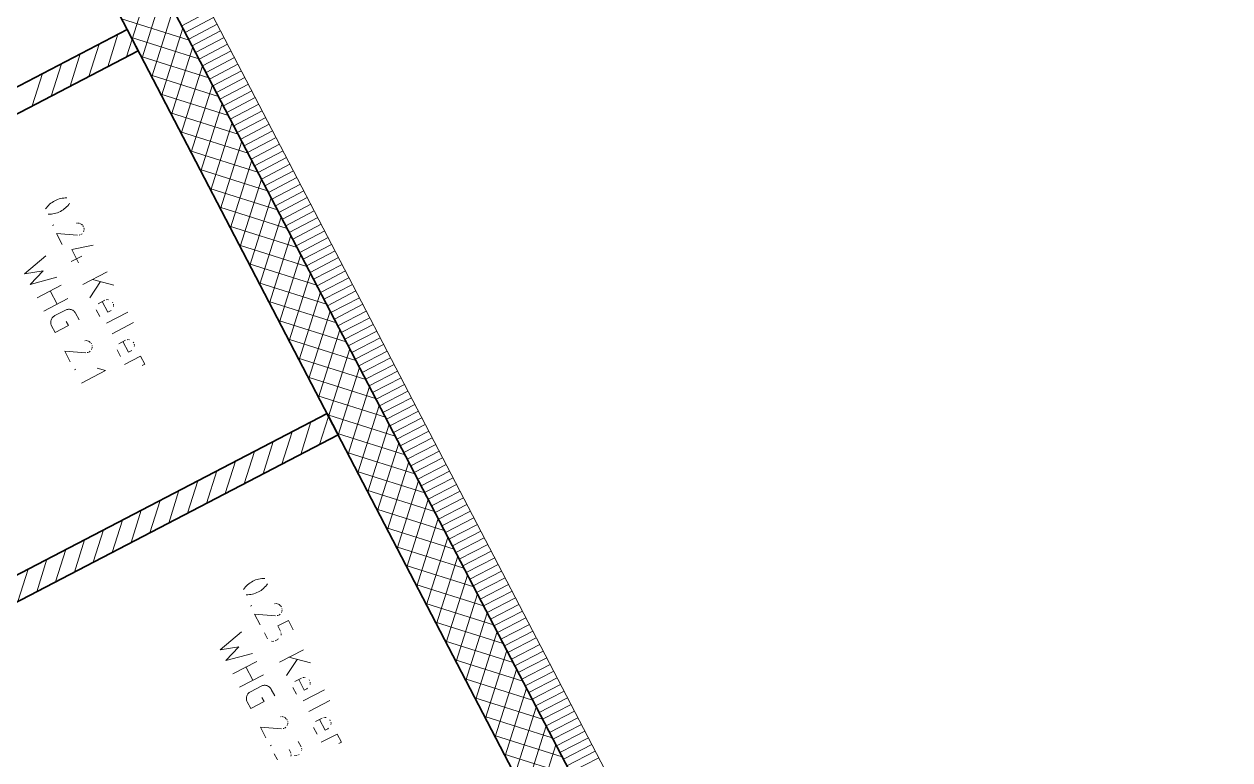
# Model space of a CAD drawing. Header units: metres. Extents: x 2740299.3 to 2740354.3, y 1267793.1 to 1267844.4.
# Drawn here: x 2740329.79 to 2740335.8, y 1267830.04 to 1267833.71 of the extents above; entities that cross this region are included whole.
import ezdxf

# ---------------------------------------------------------------- set-up
doc = ezdxf.new("R2010")
doc.units = ezdxf.units.M
doc.layers.add('grundriss', color=7, linetype='Continuous', true_color=0x000000)

msp = doc.modelspace()

# ---------------------------------------------------------------- linework, layer by layer
at = {"layer": 'grundriss', "color": 7, "linetype": 'Continuous', "lineweight": 18}
msp.add_line((2740335.8045, 1267824.0007), (2740328.871, 1267837.3247), dxfattribs=at)
at = {"layer": 'grundriss', "color": 7, "linetype": 'Continuous', "lineweight": 35}
for p, q in [((2740335.6625, 1267823.9269), (2740328.729, 1267837.2508)), ((2740328.5073, 1267837.1354), (2740335.4407, 1267823.8115)), ((2740330.303, 1267833.6847), (2740326.147, 1267831.522)), ((2740330.3584, 1267833.5782), (2740330.303, 1267833.6847)), ((2740326.2024, 1267831.4156), (2740330.3584, 1267833.5782)), ((2740331.3001, 1267831.7686), (2740327.1441, 1267829.6059)), ((2740331.3554, 1267831.6621), (2740331.3001, 1267831.7686)), ((2740327.1995, 1267829.4995), (2740331.3554, 1267831.6621))]:
    msp.add_line(p, q, dxfattribs=at)
at = {"layer": 'grundriss', "color": 18, "linetype": 'Continuous', "lineweight": 0, "true_color": 0x000000}
for p, q in [((2740330.3281, 1267833.6364), (2740330.4344, 1267833.9736)), ((2740330.377, 1267833.5423), (2740330.4834, 1267833.8795)), ((2740330.426, 1267833.4482), (2740330.5324, 1267833.7854)), ((2740330.2751, 1267833.7383), (2740330.6122, 1267833.6319)), ((2740330.7171, 1267833.777), (2740330.5752, 1267833.7032)), ((2740330.7344, 1267833.7438), (2740330.5925, 1267833.6699)), ((2740330.475, 1267833.3542), (2740330.5813, 1267833.6913)), ((2740330.7517, 1267833.7105), (2740330.6098, 1267833.6366)), ((2740330.769, 1267833.6772), (2740330.6271, 1267833.6034)), ((2740330.163, 1267833.6119), (2740330.112, 1267833.45)), ((2740330.2571, 1267833.6608), (2740330.2061, 1267833.499)), ((2740330.3281, 1267833.6364), (2740330.3002, 1267833.5479)), ((2740330.324, 1267833.6442), (2740330.6612, 1267833.5378)), ((2740330.7863, 1267833.644), (2740330.6444, 1267833.5701)), ((2740330.8036, 1267833.6107), (2740330.6617, 1267833.5368)), ((2740330.069, 1267833.5629), (2740330.0179, 1267833.4011)), ((2740330.373, 1267833.5501), (2740330.7102, 1267833.4438)), ((2740330.5239, 1267833.2601), (2740330.6303, 1267833.5972)), ((2740330.821, 1267833.5774), (2740330.679, 1267833.5036)), ((2740330.8383, 1267833.5442), (2740330.6963, 1267833.4703)), ((2740329.9749, 1267833.5139), (2740329.9238, 1267833.3521)), ((2740330.5729, 1267833.166), (2740330.6792, 1267833.5032)), ((2740330.8556, 1267833.5109), (2740330.7136, 1267833.4371)), ((2740329.8808, 1267833.465), (2740329.8297, 1267833.3031)), ((2740330.4219, 1267833.456), (2740330.7591, 1267833.3497)), ((2740330.8729, 1267833.4776), (2740330.731, 1267833.4038)), ((2740330.8902, 1267833.4444), (2740330.7483, 1267833.3705)), ((2740330.6218, 1267833.0719), (2740330.7282, 1267833.4091)), ((2740330.9075, 1267833.4111), (2740330.7656, 1267833.3373)), ((2740330.9248, 1267833.3778), (2740330.7829, 1267833.304)), ((2740330.4709, 1267833.3619), (2740330.8081, 1267833.2556)), ((2740330.6708, 1267832.9778), (2740330.7772, 1267833.315)), ((2740330.9421, 1267833.3446), (2740330.8002, 1267833.2707)), ((2740330.9594, 1267833.3113), (2740330.8175, 1267833.2375)), ((2740330.5199, 1267833.2679), (2740330.857, 1267833.1615)), ((2740330.9768, 1267833.2781), (2740330.8348, 1267833.2042)), ((2740330.9941, 1267833.2448), (2740330.8521, 1267833.1709)), ((2740330.7198, 1267832.8837), (2740330.8261, 1267833.2209)), ((2740331.0114, 1267833.2115), (2740330.8694, 1267833.1377)), ((2740330.5688, 1267833.1738), (2740330.906, 1267833.0674)), ((2740330.7687, 1267832.7896), (2740330.8751, 1267833.1268)), ((2740331.0287, 1267833.1783), (2740330.8868, 1267833.1044)), ((2740331.046, 1267833.145), (2740330.9041, 1267833.0711)), ((2740330.6178, 1267833.0797), (2740330.955, 1267832.9733)), ((2740331.0633, 1267833.1117), (2740330.9214, 1267833.0379)), ((2740331.0806, 1267833.0785), (2740330.9387, 1267833.0046)), ((2740330.8177, 1267832.6955), (2740330.9241, 1267833.0327)), ((2740331.0979, 1267833.0452), (2740330.956, 1267832.9713)), ((2740331.1152, 1267833.0119), (2740330.9733, 1267832.9381)), ((2740330.6668, 1267832.9856), (2740331.0039, 1267832.8792)), ((2740331.1325, 1267832.9787), (2740330.9906, 1267832.9048)), ((2740331.1499, 1267832.9454), (2740331.0079, 1267832.8715)), ((2740330.7157, 1267832.8915), (2740331.0529, 1267832.7851)), ((2740330.8667, 1267832.6014), (2740330.973, 1267832.9386)), ((2740331.1672, 1267832.9121), (2740331.0252, 1267832.8383)), ((2740330.9156, 1267832.5074), (2740331.022, 1267832.8445)), ((2740331.1845, 1267832.8789), (2740331.0425, 1267832.805)), ((2740331.2018, 1267832.8456), (2740331.0599, 1267832.7717)), ((2740330.7647, 1267832.7974), (2740331.1019, 1267832.691)), ((2740331.2191, 1267832.8123), (2740331.0772, 1267832.7385)), ((2740331.2364, 1267832.7791), (2740331.0945, 1267832.7052)), ((2740330.8136, 1267832.7033), (2740331.1508, 1267832.597)), ((2740330.9646, 1267832.4133), (2740331.0709, 1267832.7504)), ((2740331.2537, 1267832.7458), (2740331.1118, 1267832.6719)), ((2740331.271, 1267832.7125), (2740331.1291, 1267832.6387)), ((2740331.0135, 1267832.3192), (2740331.1199, 1267832.6564)), ((2740331.2883, 1267832.6793), (2740331.1464, 1267832.6054)), ((2740331.3057, 1267832.646), (2740331.1637, 1267832.5721)), ((2740330.8626, 1267832.6092), (2740331.1998, 1267832.5029)), ((2740331.323, 1267832.6127), (2740331.181, 1267832.5389)), ((2740331.0625, 1267832.2251), (2740331.1689, 1267832.5623)), ((2740331.3403, 1267832.5795), (2740331.1983, 1267832.5056)), ((2740331.3576, 1267832.5462), (2740331.2157, 1267832.4724)), ((2740330.9116, 1267832.5151), (2740331.2487, 1267832.4088)), ((2740331.1115, 1267832.131), (2740331.2178, 1267832.4682)), ((2740331.3749, 1267832.5129), (2740331.233, 1267832.4391)), ((2740331.3922, 1267832.4797), (2740331.2503, 1267832.4058)), ((2740330.9605, 1267832.4211), (2740331.2977, 1267832.3147)), ((2740331.4095, 1267832.4464), (2740331.2676, 1267832.3726)), ((2740331.4268, 1267832.4131), (2740331.2849, 1267832.3393)), ((2740331.1604, 1267832.0369), (2740331.2668, 1267832.3741)), ((2740331.4441, 1267832.3799), (2740331.3022, 1267832.306)), ((2740331.4614, 1267832.3466), (2740331.3195, 1267832.2728)), ((2740331.0095, 1267832.327), (2740331.3467, 1267832.2206)), ((2740331.2094, 1267831.9428), (2740331.3158, 1267832.28)), ((2740331.4788, 1267832.3134), (2740331.3368, 1267832.2395)), ((2740331.4961, 1267832.2801), (2740331.3541, 1267832.2062)), ((2740331.0584, 1267832.2329), (2740331.3956, 1267832.1265)), ((2740331.5134, 1267832.2468), (2740331.3714, 1267832.173)), ((2740331.2583, 1267831.8487), (2740331.3647, 1267832.1859)), ((2740331.5307, 1267832.2136), (2740331.3888, 1267832.1397)), ((2740331.548, 1267832.1803), (2740331.4061, 1267832.1064)), ((2740331.1074, 1267832.1388), (2740331.4446, 1267832.0324)), ((2740331.5653, 1267832.147), (2740331.4234, 1267832.0732)), ((2740331.5826, 1267832.1138), (2740331.4407, 1267832.0399)), ((2740331.1564, 1267832.0447), (2740331.4935, 1267831.9383)), ((2740331.3073, 1267831.7546), (2740331.4137, 1267832.0918)), ((2740331.5999, 1267832.0805), (2740331.458, 1267832.0066)), ((2740331.6172, 1267832.0472), (2740331.4753, 1267831.9734)), ((2740331.3563, 1267831.6606), (2740331.4626, 1267831.9977)), ((2740331.6346, 1267832.014), (2740331.4926, 1267831.9401)), ((2740331.6519, 1267831.9807), (2740331.5099, 1267831.9068)), ((2740331.2053, 1267831.9506), (2740331.5425, 1267831.8442)), ((2740331.6692, 1267831.9474), (2740331.5272, 1267831.8736)), ((2740331.4052, 1267831.5665), (2740331.5116, 1267831.9036)), ((2740331.6865, 1267831.9142), (2740331.5446, 1267831.8403)), ((2740331.7038, 1267831.8809), (2740331.5619, 1267831.807)), ((2740331.2543, 1267831.8565), (2740331.5915, 1267831.7502)), ((2740331.4542, 1267831.4724), (2740331.5606, 1267831.8095)), ((2740331.7211, 1267831.8476), (2740331.5792, 1267831.7738)), ((2740331.7384, 1267831.8144), (2740331.5965, 1267831.7405)), ((2740331.3073, 1267831.7546), (2740331.2629, 1267831.614)), ((2740331.3033, 1267831.7624), (2740331.6404, 1267831.6561)), ((2740331.7557, 1267831.7811), (2740331.6138, 1267831.7072)), ((2740331.773, 1267831.7478), (2740331.6311, 1267831.674)), ((2740331.2199, 1267831.7269), (2740331.1689, 1267831.565)), ((2740331.5032, 1267831.3783), (2740331.6095, 1267831.7155)), ((2740331.7904, 1267831.7146), (2740331.6484, 1267831.6407)), ((2740331.8077, 1267831.6813), (2740331.6657, 1267831.6075)), ((2740331.0317, 1267831.629), (2740330.9807, 1267831.4671)), ((2740331.1258, 1267831.6779), (2740331.0748, 1267831.5161)), ((2740331.3522, 1267831.6683), (2740331.6894, 1267831.562)), ((2740331.5521, 1267831.2842), (2740331.6585, 1267831.6214)), ((2740331.825, 1267831.648), (2740331.683, 1267831.5742)), ((2740330.9376, 1267831.58), (2740330.8866, 1267831.4182)), ((2740331.4012, 1267831.5742), (2740331.7384, 1267831.4679)), ((2740331.8423, 1267831.6148), (2740331.7003, 1267831.5409)), ((2740331.8596, 1267831.5815), (2740331.7177, 1267831.5077)), ((2740330.8436, 1267831.531), (2740330.7925, 1267831.3692)), ((2740331.6011, 1267831.1901), (2740331.7074, 1267831.5273)), ((2740331.8769, 1267831.5482), (2740331.735, 1267831.4744)), ((2740331.8942, 1267831.515), (2740331.7523, 1267831.4411)), ((2740330.7495, 1267831.4821), (2740330.6984, 1267831.3202)), ((2740331.4501, 1267831.4802), (2740331.7873, 1267831.3738)), ((2740331.9115, 1267831.4817), (2740331.7696, 1267831.4079)), ((2740331.9288, 1267831.4485), (2740331.7869, 1267831.3746)), ((2740330.5613, 1267831.3841), (2740330.5102, 1267831.2223)), ((2740330.6554, 1267831.4331), (2740330.6043, 1267831.2713)), ((2740331.4991, 1267831.3861), (2740331.8363, 1267831.2797)), ((2740331.65, 1267831.096), (2740331.7564, 1267831.4332)), ((2740331.9461, 1267831.4152), (2740331.8042, 1267831.3413)), ((2740331.9635, 1267831.3819), (2740331.8215, 1267831.3081)), ((2740330.4672, 1267831.3352), (2740330.4161, 1267831.1733)), ((2740331.699, 1267831.0019), (2740331.8054, 1267831.3391)), ((2740331.9808, 1267831.3487), (2740331.8388, 1267831.2748)), ((2740330.3731, 1267831.2862), (2740330.3221, 1267831.1244)), ((2740331.5481, 1267831.292), (2740331.8852, 1267831.1856)), ((2740331.9981, 1267831.3154), (2740331.8561, 1267831.2415)), ((2740332.0154, 1267831.2821), (2740331.8735, 1267831.2083)), ((2740330.279, 1267831.2373), (2740330.228, 1267831.0754)), ((2740331.597, 1267831.1979), (2740331.9342, 1267831.0915)), ((2740331.748, 1267830.9078), (2740331.8543, 1267831.245)), ((2740332.0327, 1267831.2489), (2740331.8908, 1267831.175)), ((2740332.05, 1267831.2156), (2740331.9081, 1267831.1417)), ((2740330.0908, 1267831.1393), (2740330.0398, 1267830.9775)), ((2740330.1849, 1267831.1883), (2740330.1339, 1267831.0265)), ((2740331.7969, 1267830.8138), (2740331.9033, 1267831.1509)), ((2740332.0673, 1267831.1823), (2740331.9254, 1267831.1085)), ((2740332.0846, 1267831.1491), (2740331.9427, 1267831.0752)), ((2740329.9968, 1267831.0904), (2740329.9457, 1267830.9285)), ((2740331.646, 1267831.1038), (2740331.9832, 1267830.9974)), ((2740332.1019, 1267831.1158), (2740331.96, 1267831.0419)), ((2740332.1193, 1267831.0825), (2740331.9773, 1267831.0087)), ((2740329.9027, 1267831.0414), (2740329.8516, 1267830.8796)), ((2740331.8459, 1267830.7197), (2740331.9523, 1267831.0568)), ((2740332.1366, 1267831.0493), (2740331.9946, 1267830.9754)), ((2740329.8086, 1267830.9925), (2740329.7575, 1267830.8306)), ((2740331.695, 1267831.0097), (2740332.0321, 1267830.9033)), ((2740331.8949, 1267830.6256), (2740332.0012, 1267830.9627)), ((2740332.1539, 1267831.016), (2740332.0119, 1267830.9421)), ((2740332.1712, 1267830.9827), (2740332.0293, 1267830.9089)), ((2740331.7439, 1267830.9156), (2740332.0811, 1267830.8093)), ((2740332.1885, 1267830.9495), (2740332.0466, 1267830.8756)), ((2740332.2058, 1267830.9162), (2740332.0639, 1267830.8423)), ((2740331.9438, 1267830.5315), (2740332.0502, 1267830.8687)), ((2740332.2231, 1267830.8829), (2740332.0812, 1267830.8091)), ((2740332.2404, 1267830.8497), (2740332.0985, 1267830.7758)), ((2740331.7929, 1267830.8215), (2740332.13, 1267830.7152)), ((2740332.2577, 1267830.8164), (2740332.1158, 1267830.7425)), ((2740332.275, 1267830.7831), (2740332.1331, 1267830.7093)), ((2740331.8418, 1267830.7274), (2740332.179, 1267830.6211)), ((2740331.9928, 1267830.4374), (2740332.0991, 1267830.7746)), ((2740332.2924, 1267830.7499), (2740332.1504, 1267830.676)), ((2740332.3097, 1267830.7166), (2740332.1677, 1267830.6428)), ((2740332.0417, 1267830.3433), (2740332.1481, 1267830.6805)), ((2740332.327, 1267830.6833), (2740332.185, 1267830.6095)), ((2740331.8908, 1267830.6334), (2740332.228, 1267830.527)), ((2740332.3443, 1267830.6501), (2740332.2024, 1267830.5762)), ((2740332.3616, 1267830.6168), (2740332.2197, 1267830.543)), ((2740331.9398, 1267830.5393), (2740332.2769, 1267830.4329)), ((2740332.0907, 1267830.2492), (2740332.1971, 1267830.5864)), ((2740332.3789, 1267830.5835), (2740332.237, 1267830.5097)), ((2740332.3962, 1267830.5503), (2740332.2543, 1267830.4764)), ((2740332.1397, 1267830.1551), (2740332.246, 1267830.4923)), ((2740332.4135, 1267830.517), (2740332.2716, 1267830.4432)), ((2740332.4308, 1267830.4838), (2740332.2889, 1267830.4099)), ((2740331.9887, 1267830.4452), (2740332.3259, 1267830.3388)), ((2740332.4482, 1267830.4505), (2740332.3062, 1267830.3766)), ((2740332.4655, 1267830.4172), (2740332.3235, 1267830.3434)), ((2740332.1886, 1267830.061), (2740332.295, 1267830.3982)), ((2740332.4828, 1267830.384), (2740332.3408, 1267830.3101)), ((2740332.0377, 1267830.3511), (2740332.3749, 1267830.2447)), ((2740332.2376, 1267829.967), (2740332.3439, 1267830.3041)), ((2740332.5001, 1267830.3507), (2740332.3582, 1267830.2768)), ((2740332.5174, 1267830.3174), (2740332.3755, 1267830.2436)), ((2740332.0866, 1267830.257), (2740332.4238, 1267830.1506)), ((2740332.5347, 1267830.2842), (2740332.3928, 1267830.2103)), ((2740332.552, 1267830.2509), (2740332.4101, 1267830.177)), ((2740332.2865, 1267829.8729), (2740332.3929, 1267830.21)), ((2740332.5693, 1267830.2176), (2740332.4274, 1267830.1438)), ((2740332.5866, 1267830.1844), (2740332.4447, 1267830.1105)), ((2740332.1356, 1267830.1629), (2740332.4728, 1267830.0565)), ((2740332.3355, 1267829.7788), (2740332.4419, 1267830.1159)), ((2740332.6039, 1267830.1511), (2740332.462, 1267830.0772)), ((2740332.6213, 1267830.1178), (2740332.4793, 1267830.044)), ((2740332.1846, 1267830.0688), (2740332.5217, 1267829.9625)), ((2740332.6386, 1267830.0846), (2740332.4966, 1267830.0107)), ((2740332.6559, 1267830.0513), (2740332.5139, 1267829.9774))]:
    msp.add_line(p, q, dxfattribs=at)
at = {"layer": 'grundriss', "color": 7, "lineweight": 0}
for p, q in [((2740329.922, 1267832.8175), (2740329.9282, 1267832.8222)), ((2740329.9282, 1267832.8222), (2740329.9349, 1267832.8262)), ((2740329.9349, 1267832.8262), (2740329.9417, 1267832.8302)), ((2740329.9417, 1267832.8302), (2740329.9486, 1267832.8335)), ((2740329.9486, 1267832.8335), (2740329.9559, 1267832.8365)), ((2740329.9559, 1267832.8365), (2740329.9634, 1267832.839)), ((2740329.9634, 1267832.839), (2740329.9708, 1267832.841)), ((2740329.9708, 1267832.841), (2740329.9786, 1267832.8427)), ((2740329.9786, 1267832.8427), (2740329.9863, 1267832.8437)), ((2740329.9863, 1267832.8437), (2740329.994, 1267832.8442)), ((2740329.994, 1267832.8442), (2740330.0018, 1267832.8444)), ((2740329.8955, 1267832.7891), (2740329.9, 1267832.7953)), ((2740329.9, 1267832.7953), (2740329.905, 1267832.8015)), ((2740329.905, 1267832.8015), (2740329.9102, 1267832.807)), ((2740329.9172, 1267832.7629), (2740329.9095, 1267832.7626)), ((2740329.9102, 1267832.807), (2740329.916, 1267832.8125)), ((2740329.916, 1267832.8125), (2740329.922, 1267832.8175)), ((2740329.9249, 1267832.7634), (2740329.9172, 1267832.7629)), ((2740329.9327, 1267832.7644), (2740329.9249, 1267832.7634)), ((2740329.9404, 1267832.7661), (2740329.9327, 1267832.7644)), ((2740329.9479, 1267832.7681), (2740329.9404, 1267832.7661)), ((2740329.9554, 1267832.7706), (2740329.9479, 1267832.7681)), ((2740329.9626, 1267832.7736), (2740329.9554, 1267832.7706)), ((2740329.9696, 1267832.7768), (2740329.9626, 1267832.7736)), ((2740329.9763, 1267832.7808), (2740329.9696, 1267832.7768)), ((2740329.9831, 1267832.7848), (2740329.9763, 1267832.7808)), ((2740329.9893, 1267832.7896), (2740329.9831, 1267832.7848)), ((2740329.9953, 1267832.7946), (2740329.9893, 1267832.7896)), ((2740330.001, 1267832.8), (2740329.9953, 1267832.7946)), ((2740330.0063, 1267832.8055), (2740330.001, 1267832.8)), ((2740330.0113, 1267832.8118), (2740330.0063, 1267832.8055)), ((2740330.0158, 1267832.818), (2740330.0113, 1267832.8118)), ((2740329.9304, 1267832.706), (2740329.9372, 1267832.7092)), ((2740330.0509, 1267832.7177), (2740330.0549, 1267832.7185)), ((2740330.0589, 1267832.7185), (2740330.0629, 1267832.718)), ((2740330.0666, 1267832.717), (2740330.0704, 1267832.7155)), ((2740330.0704, 1267832.7155), (2740330.0739, 1267832.7135)), ((2740330.0739, 1267832.7135), (2740330.0771, 1267832.711)), ((2740330.0771, 1267832.711), (2740330.0801, 1267832.7082)), ((2740330.0824, 1267832.7052), (2740330.0846, 1267832.7017)), ((2740330.0559, 1267832.6578), (2740329.9511, 1267832.6661)), ((2740329.9511, 1267832.6661), (2740329.9788, 1267832.6127)), ((2740330.0676, 1267832.6596), (2740330.0637, 1267832.6586)), ((2740330.0746, 1267832.6631), (2740330.0711, 1267832.6611)), ((2740330.0779, 1267832.6656), (2740330.0746, 1267832.6631)), ((2740330.0864, 1267832.6785), (2740330.0849, 1267832.6748)), ((2740330.0871, 1267832.6943), (2740330.0879, 1267832.6903)), ((2740330.0879, 1267832.6863), (2740330.0874, 1267832.6823)), ((2740330.133, 1267832.6084), (2740330.0262, 1267832.5867)), ((2740330.0262, 1267832.5867), (2740330.0609, 1267832.5201)), ((2740329.8967, 1267832.5548), (2740329.7909, 1267832.4657)), ((2740330.0771, 1267832.5541), (2740330.0237, 1267832.5264)), ((2740329.7909, 1267832.4657), (2740329.8844, 1267832.4807)), ((2740329.8844, 1267832.4807), (2740329.8186, 1267832.4126)), ((2740330.0826, 1267832.4131), (2740330.2024, 1267832.4755)), ((2740329.8186, 1267832.4126), (2740329.952, 1267832.4483)), ((2740329.8532, 1267832.346), (2740329.973, 1267832.4084)), ((2740330.1707, 1267832.4266), (2740330.1175, 1267832.346)), ((2740330.2368, 1267832.4089), (2740330.1293, 1267832.4373)), ((2740330.0074, 1267832.3418), (2740329.8879, 1267832.2796)), ((2740329.9196, 1267832.3807), (2740329.9543, 1267832.3141)), ((2740329.9418, 1267832.2569), (2740329.995, 1267832.2846)), ((2740329.995, 1267832.2846), (2740329.9987, 1267832.2864)), ((2740329.9987, 1267832.2864), (2740330.0027, 1267832.2876)), ((2740330.0027, 1267832.2876), (2740330.0069, 1267832.2884)), ((2740330.0069, 1267832.2884), (2740330.0109, 1267832.2889)), ((2740330.0109, 1267832.2889), (2740330.0152, 1267832.2889)), ((2740330.0152, 1267832.2889), (2740330.0194, 1267832.2881)), ((2740330.0194, 1267832.2881), (2740330.0234, 1267832.2871)), ((2740330.0234, 1267832.2871), (2740330.0274, 1267832.2856)), ((2740330.0274, 1267832.2856), (2740330.0311, 1267832.2836)), ((2740330.0311, 1267832.2836), (2740330.0346, 1267832.2814)), ((2740330.0346, 1267832.2814), (2740330.0379, 1267832.2786)), ((2740330.1659, 1267832.2529), (2740330.1487, 1267832.2861)), ((2740330.1582, 1267832.3166), (2740330.1916, 1267832.3338)), ((2740330.2059, 1267832.2736), (2740330.1782, 1267832.3268)), ((2740330.1989, 1267832.3363), (2740330.2029, 1267832.337)), ((2740330.2191, 1267832.2806), (2740330.2059, 1267832.2736)), ((2740330.2066, 1267832.337), (2740330.2106, 1267832.3365)), ((2740330.2226, 1267832.2826), (2740330.2191, 1267832.2806)), ((2740330.2298, 1267832.3243), (2740330.2318, 1267832.3208)), ((2740330.2345, 1267832.3136), (2740330.2353, 1267832.3096)), ((2740330.2353, 1267832.3058), (2740330.2348, 1267832.3018)), ((2740329.9216, 1267832.2268), (2740329.9224, 1267832.231)), ((2740329.9216, 1267832.2225), (2740329.9216, 1267832.2268)), ((2740329.9221, 1267832.2185), (2740329.9216, 1267832.2225)), ((2740329.9224, 1267832.231), (2740329.9234, 1267832.235)), ((2740329.9234, 1267832.235), (2740329.9248, 1267832.239)), ((2740329.9248, 1267832.239), (2740329.9268, 1267832.2427)), ((2740329.9268, 1267832.2427), (2740329.9291, 1267832.2462)), ((2740329.9291, 1267832.2462), (2740329.9318, 1267832.2495)), ((2740329.9318, 1267832.2495), (2740329.9348, 1267832.2522)), ((2740329.9348, 1267832.2522), (2740329.9381, 1267832.2547)), ((2740329.9381, 1267832.2547), (2740329.9418, 1267832.2569)), ((2740329.9992, 1267832.2277), (2740330.0097, 1267832.2078)), ((2740330.0379, 1267832.2786), (2740330.0406, 1267832.2756)), ((2740330.0406, 1267832.2756), (2740330.0431, 1267832.2724)), ((2740330.0431, 1267832.2724), (2740330.0453, 1267832.2687)), ((2740330.0456, 1267832.2687), (2740330.0628, 1267832.2355)), ((2740330.2001, 1267832.2198), (2740330.3064, 1267832.2751)), ((2740330.2278, 1267832.1666), (2740330.3341, 1267832.222)), ((2740329.9229, 1267832.2143), (2740329.9221, 1267832.2185)), ((2740329.9241, 1267832.2103), (2740329.9229, 1267832.2143)), ((2740329.9258, 1267832.2065), (2740329.9241, 1267832.2103)), ((2740329.9431, 1267832.1731), (2740329.9258, 1267832.2063)), ((2740330.0097, 1267832.2078), (2740329.9431, 1267832.1731)), ((2740330.0912, 1267832.1317), (2740330.0952, 1267832.1324)), ((2740330.0992, 1267832.1324), (2740330.1032, 1267832.1319)), ((2740330.107, 1267832.131), (2740330.1107, 1267832.1295)), ((2740330.1107, 1267832.1295), (2740330.1142, 1267832.1275)), ((2740330.1142, 1267832.1275), (2740330.1174, 1267832.125)), ((2740330.1174, 1267832.125), (2740330.1204, 1267832.1222)), ((2740330.1227, 1267832.1192), (2740330.1249, 1267832.1157)), ((2740330.1277, 1267832.1082), (2740330.1284, 1267832.1043)), ((2740330.1284, 1267832.1003), (2740330.1279, 1267832.0963)), ((2740330.262, 1267832.117), (2740330.2954, 1267832.1342)), ((2740330.3096, 1267832.0741), (2740330.2819, 1267832.1272)), ((2740330.3027, 1267832.1367), (2740330.3066, 1267832.1374)), ((2740330.3104, 1267832.1374), (2740330.3144, 1267832.1369)), ((2740330.3336, 1267832.1247), (2740330.3356, 1267832.1212)), ((2740330.3383, 1267832.114), (2740330.3391, 1267832.11)), ((2740330.3391, 1267832.1063), (2740330.3386, 1267832.1023)), ((2740330.0962, 1267832.0718), (2740329.9917, 1267832.0801)), ((2740329.9917, 1267832.0801), (2740330.0191, 1267832.0267)), ((2740330.1082, 1267832.0736), (2740330.1042, 1267832.0726)), ((2740330.1152, 1267832.0771), (2740330.1117, 1267832.0751)), ((2740330.1184, 1267832.0796), (2740330.1152, 1267832.0771)), ((2740330.1269, 1267832.0925), (2740330.1254, 1267832.0888)), ((2740330.2697, 1267832.0534), (2740330.2525, 1267832.0865)), ((2740330.2904, 1267832.0134), (2740330.3703, 1267832.0549)), ((2740330.3229, 1267832.0811), (2740330.3096, 1267832.0741)), ((2740330.3264, 1267832.083), (2740330.3229, 1267832.0811)), ((2740330.3703, 1267832.0549), (2740330.391, 1267832.0149)), ((2740330.0401, 1267831.9868), (2740330.0466, 1267831.9902)), ((2740330.0745, 1267831.9204), (2740330.1943, 1267831.9825)), ((2740330.1943, 1267831.9825), (2740330.1539, 1267831.9955)), ((2740330.391, 1267832.0149), (2740330.3777, 1267832.008)), ((2740330.8833, 1267830.8908), (2740330.8878, 1267830.897)), ((2740330.8878, 1267830.897), (2740330.8928, 1267830.9033)), ((2740330.8928, 1267830.9033), (2740330.898, 1267830.9088)), ((2740330.898, 1267830.9088), (2740330.9038, 1267830.9143)), ((2740330.9038, 1267830.9143), (2740330.9098, 1267830.9193)), ((2740330.9098, 1267830.9193), (2740330.916, 1267830.924)), ((2740330.916, 1267830.924), (2740330.9227, 1267830.928)), ((2740330.9227, 1267830.928), (2740330.9295, 1267830.932)), ((2740330.9295, 1267830.932), (2740330.9365, 1267830.9352)), ((2740330.9365, 1267830.9352), (2740330.9437, 1267830.9382)), ((2740330.9437, 1267830.9382), (2740330.9512, 1267830.9407)), ((2740330.9512, 1267830.9407), (2740330.9587, 1267830.9427)), ((2740330.9587, 1267830.9427), (2740330.9664, 1267830.9444)), ((2740330.9664, 1267830.9444), (2740330.9741, 1267830.9454)), ((2740330.9741, 1267830.9454), (2740330.9819, 1267830.9459)), ((2740330.9819, 1267830.9459), (2740330.9896, 1267830.9462)), ((2740330.9888, 1267830.9018), (2740330.9831, 1267830.8963)), ((2740330.9941, 1267830.9073), (2740330.9888, 1267830.9018)), ((2740330.9991, 1267830.9135), (2740330.9941, 1267830.9073)), ((2740331.0036, 1267830.9198), (2740330.9991, 1267830.9135)), ((2740330.905, 1267830.8646), (2740330.8973, 1267830.8644)), ((2740330.9128, 1267830.8651), (2740330.905, 1267830.8646)), ((2740330.9205, 1267830.8661), (2740330.9128, 1267830.8651)), ((2740330.9282, 1267830.8679), (2740330.9205, 1267830.8661)), ((2740330.9357, 1267830.8699), (2740330.9282, 1267830.8679)), ((2740330.9432, 1267830.8724), (2740330.9357, 1267830.8699)), ((2740330.9504, 1267830.8753), (2740330.9432, 1267830.8724)), ((2740330.9574, 1267830.8786), (2740330.9504, 1267830.8753)), ((2740330.9641, 1267830.8826), (2740330.9574, 1267830.8786)), ((2740330.9709, 1267830.8866), (2740330.9641, 1267830.8826)), ((2740330.9771, 1267830.8913), (2740330.9709, 1267830.8866)), ((2740330.9831, 1267830.8963), (2740330.9771, 1267830.8913)), ((2740330.9182, 1267830.8077), (2740330.925, 1267830.811)), ((2740331.0387, 1267830.8195), (2740331.0427, 1267830.8202)), ((2740331.0467, 1267830.8202), (2740331.0507, 1267830.8197)), ((2740331.0545, 1267830.8187), (2740331.0582, 1267830.8172)), ((2740331.0582, 1267830.8172), (2740331.0617, 1267830.8152)), ((2740331.0617, 1267830.8152), (2740331.0649, 1267830.8127)), ((2740331.0649, 1267830.8127), (2740331.0679, 1267830.81)), ((2740331.0702, 1267830.807), (2740331.0724, 1267830.8035)), ((2740331.0742, 1267830.7803), (2740331.0727, 1267830.7766)), ((2740331.0749, 1267830.796), (2740331.0757, 1267830.792)), ((2740331.0757, 1267830.788), (2740331.0752, 1267830.784)), ((2740331.0437, 1267830.7596), (2740330.9389, 1267830.7678)), ((2740330.9389, 1267830.7678), (2740330.9666, 1267830.7144)), ((2740331.0555, 1267830.7613), (2740331.0515, 1267830.7603)), ((2740331.054, 1267830.7092), (2740331.1071, 1267830.7369)), ((2740331.0624, 1267830.7648), (2740331.0589, 1267830.7628)), ((2740331.0657, 1267830.7673), (2740331.0624, 1267830.7648)), ((2740331.1071, 1267830.7369), (2740331.1313, 1267830.6902)), ((2740330.8729, 1267830.6788), (2740330.7671, 1267830.5897)), ((2740330.9873, 1267830.6745), (2740331.0013, 1267830.6481)), ((2740331.0677, 1267830.6825), (2740331.054, 1267830.7092)), ((2740331.0704, 1267830.6753), (2740331.0712, 1267830.6713)), ((2740331.0712, 1267830.6675), (2740331.0707, 1267830.6635)), ((2740330.7671, 1267830.5897), (2740330.8607, 1267830.6047)), ((2740330.8607, 1267830.6047), (2740330.7948, 1267830.5366)), ((2740331.0033, 1267830.6446), (2740331.0013, 1267830.6481)), ((2740331.0265, 1267830.6319), (2740331.0225, 1267830.6324)), ((2740331.0342, 1267830.6326), (2740331.0303, 1267830.6319)), ((2740331.0417, 1267830.6351), (2740331.055, 1267830.6421)), ((2740331.0584, 1267830.6443), (2740331.055, 1267830.6423)), ((2740330.7948, 1267830.5366), (2740330.9283, 1267830.5723)), ((2740331.0634, 1267830.5283), (2740331.1832, 1267830.5904)), ((2740331.1517, 1267830.5415), (2740331.0984, 1267830.461)), ((2740331.2179, 1267830.5241), (2740331.1101, 1267830.5525)), ((2740330.8295, 1267830.47), (2740330.9492, 1267830.5324)), ((2740330.8958, 1267830.5047), (2740330.9305, 1267830.4381)), ((2740330.9837, 1267830.4657), (2740330.8642, 1267830.4036)), ((2740331.1393, 1267830.4315), (2740331.1725, 1267830.4487)), ((2740331.1867, 1267830.3886), (2740331.159, 1267830.4418)), ((2740331.1797, 1267830.4515), (2740331.1837, 1267830.4522)), ((2740331.1874, 1267830.4522), (2740331.1914, 1267830.4517)), ((2740331.2106, 1267830.4395), (2740331.2126, 1267830.436)), ((2740331.2154, 1267830.4288), (2740331.2161, 1267830.4248)), ((2740331.2161, 1267830.4211), (2740331.2156, 1267830.4171)), ((2740330.8978, 1267830.3507), (2740330.8986, 1267830.355)), ((2740330.8986, 1267830.355), (2740330.8996, 1267830.359)), ((2740330.8996, 1267830.359), (2740330.9011, 1267830.363)), ((2740330.9011, 1267830.363), (2740330.9031, 1267830.3667)), ((2740330.9031, 1267830.3667), (2740330.9053, 1267830.3702)), ((2740330.9053, 1267830.3702), (2740330.9081, 1267830.3734)), ((2740330.9081, 1267830.3734), (2740330.9111, 1267830.3762)), ((2740330.9111, 1267830.3762), (2740330.9143, 1267830.3787)), ((2740330.9143, 1267830.3787), (2740330.918, 1267830.3809)), ((2740330.918, 1267830.3809), (2740330.9712, 1267830.4086)), ((2740330.9712, 1267830.4086), (2740330.9749, 1267830.4104)), ((2740330.9749, 1267830.4104), (2740330.9789, 1267830.4116)), ((2740330.9789, 1267830.4116), (2740330.9832, 1267830.4124)), ((2740330.9832, 1267830.4124), (2740330.9872, 1267830.4129)), ((2740330.9872, 1267830.4129), (2740330.9914, 1267830.4129)), ((2740330.9914, 1267830.4129), (2740330.9956, 1267830.4121)), ((2740330.9956, 1267830.4121), (2740330.9996, 1267830.4111)), ((2740330.9996, 1267830.4111), (2740331.0036, 1267830.4096)), ((2740331.0036, 1267830.4096), (2740331.0074, 1267830.4076)), ((2740331.0074, 1267830.4076), (2740331.0109, 1267830.4054)), ((2740331.0109, 1267830.4054), (2740331.0141, 1267830.4026)), ((2740331.0141, 1267830.4026), (2740331.0168, 1267830.3996)), ((2740331.0168, 1267830.3996), (2740331.0193, 1267830.3964)), ((2740331.0193, 1267830.3964), (2740331.0216, 1267830.3926)), ((2740331.0218, 1267830.3926), (2740331.039, 1267830.3595)), ((2740331.147, 1267830.3679), (2740331.1295, 1267830.4011)), ((2740331.1809, 1267830.335), (2740331.2872, 1267830.3904)), ((2740331.2001, 1267830.3956), (2740331.1867, 1267830.3886)), ((2740331.2034, 1267830.3978), (2740331.1999, 1267830.3959)), ((2740330.8978, 1267830.3465), (2740330.8978, 1267830.3507)), ((2740330.8983, 1267830.3425), (2740330.8978, 1267830.3465)), ((2740330.8991, 1267830.3383), (2740330.8983, 1267830.3425)), ((2740330.9003, 1267830.3343), (2740330.8991, 1267830.3383)), ((2740330.9021, 1267830.3305), (2740330.9003, 1267830.3343)), ((2740330.9193, 1267830.2971), (2740330.9021, 1267830.3303)), ((2740330.9859, 1267830.3318), (2740330.9193, 1267830.2971)), ((2740330.9754, 1267830.3517), (2740330.9859, 1267830.3318)), ((2740331.2086, 1267830.2816), (2740331.3149, 1267830.337)), ((2740331.0675, 1267830.2557), (2740331.0715, 1267830.2564)), ((2740331.0755, 1267830.2564), (2740331.0795, 1267830.2559)), ((2740331.0832, 1267830.2549), (2740331.0869, 1267830.2534)), ((2740331.0869, 1267830.2534), (2740331.0904, 1267830.2514)), ((2740331.0904, 1267830.2514), (2740331.0937, 1267830.249)), ((2740331.0937, 1267830.249), (2740331.0967, 1267830.2462)), ((2740331.0989, 1267830.2432), (2740331.1012, 1267830.2397)), ((2740331.2431, 1267830.2319), (2740331.2762, 1267830.2492)), ((2740331.2905, 1267830.189), (2740331.263, 1267830.2422)), ((2740331.2835, 1267830.2519), (2740331.2875, 1267830.2527)), ((2740331.2912, 1267830.2527), (2740331.2952, 1267830.2522)), ((2740331.3144, 1267830.2399), (2740331.3164, 1267830.2364)), ((2740331.0725, 1267830.1958), (2740330.9679, 1267830.204)), ((2740330.9679, 1267830.204), (2740330.9954, 1267830.1507)), ((2740331.0844, 1267830.1976), (2740331.0805, 1267830.1966)), ((2740331.0914, 1267830.2011), (2740331.0879, 1267830.1991)), ((2740331.0947, 1267830.2035), (2740331.0914, 1267830.2011)), ((2740331.1032, 1267830.2165), (2740331.1017, 1267830.2128)), ((2740331.1039, 1267830.2322), (2740331.1047, 1267830.2282)), ((2740331.1047, 1267830.2243), (2740331.1042, 1267830.2203)), ((2740331.2508, 1267830.1683), (2740331.2333, 1267830.2015)), ((2740331.3039, 1267830.196), (2740331.2905, 1267830.189)), ((2740331.3072, 1267830.1983), (2740331.3037, 1267830.1963)), ((2740331.3191, 1267830.2292), (2740331.3199, 1267830.2252)), ((2740331.3199, 1267830.2215), (2740331.3194, 1267830.2175)), ((2740331.1568, 1267830.1332), (2740331.1705, 1267830.1065)), ((2740331.2715, 1267830.1284), (2740331.3513, 1267830.1698)), ((2740331.3513, 1267830.1698), (2740331.372, 1267830.1299)), ((2740331.372, 1267830.1299), (2740331.3586, 1267830.1232)), ((2740331.0163, 1267830.1107), (2740331.0228, 1267830.1142)), ((2740331.0508, 1267830.0444), (2740331.037, 1267830.0708)), ((2740331.1174, 1267830.0788), (2740331.1104, 1267830.0923)), ((2740331.1194, 1267830.0756), (2740331.1174, 1267830.0791)), ((2740331.1199, 1267830.0716), (2740331.1206, 1267830.0676)), ((2740331.1206, 1267830.0638), (2740331.1201, 1267830.0598)), ((2740331.1426, 1267830.0628), (2740331.1386, 1267830.0633)), ((2740331.1503, 1267830.0636), (2740331.1463, 1267830.0628)), ((2740331.161, 1267830.0683), (2740331.1575, 1267830.0663)), ((2740331.173, 1267830.0993), (2740331.1738, 1267830.0953)), ((2740331.1738, 1267830.0915), (2740331.1733, 1267830.0875)), ((2740331.053, 1267830.0409), (2740331.051, 1267830.0444))]:
    msp.add_line(p, q, dxfattribs=at)

doc.saveas('drawing.dxf')
